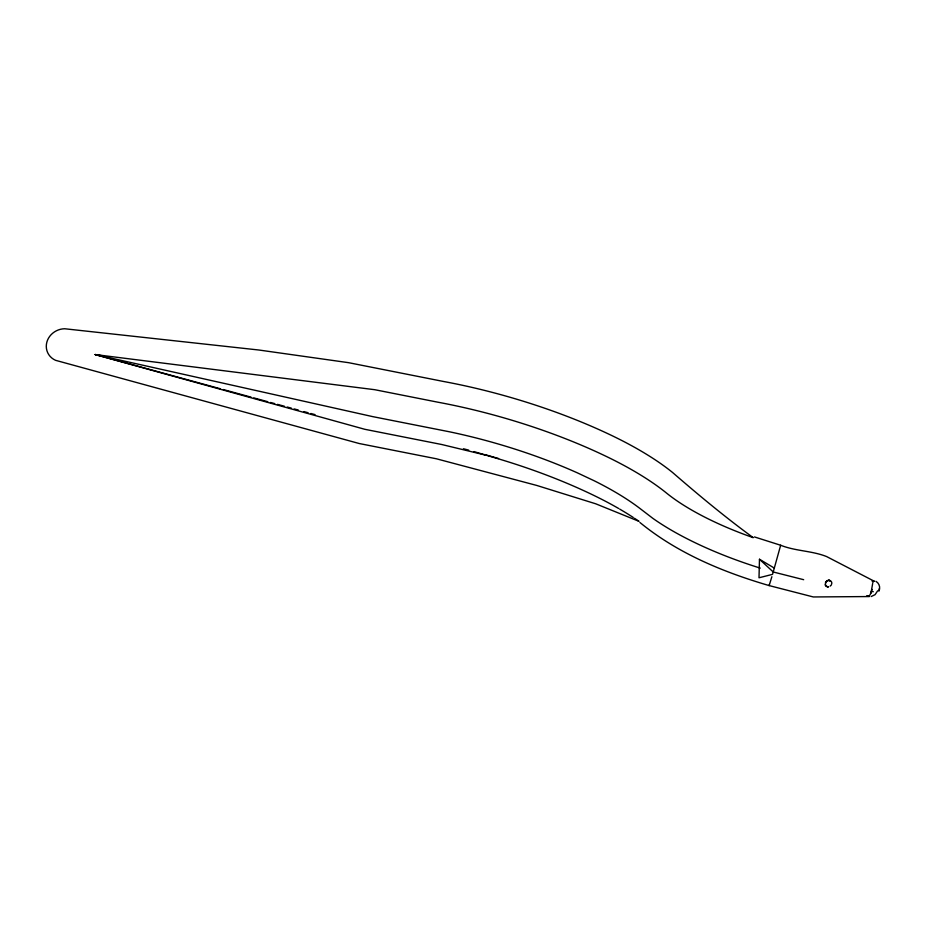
<?xml version="1.0" encoding="UTF-8"?>
<svg xmlns="http://www.w3.org/2000/svg" width="926" height="926" viewBox="0 0 926 926"><rect width="100%" height="100%" fill="white"/><g stroke="black" fill="none" stroke-linecap="round" stroke-linejoin="round"><path stroke-width="1.39" d="M774.367 568.113L759.47 559.258L759.007 577.778L772.562 574.351L780.664 545.252L754.447 536.93M872.674 583.438L870.961 593.323M827.717 586.899A3.473 3.114 -51.2 0 1 825.402 584.827L825.749 582.315A3.368 2.709 -46.3 0 1 828.4 580.452M879.04 590.487L879.33 588.473M867.917 595.881L866.759 595.835L868.356 596.413L870.104 594.816L872.084 589.434M769.39 584.526L769.147 585.579L813.306 596.957L869.433 596.552M771.879 576.713L769.147 585.579C722.986 572.106 677.392 553.192 639.901 522.472M878.89 591.17C880.672 587.721 879.295 583.206 875.915 581.32M831.34 584.873L831.814 583.253A3.519 3.195 -27.2 0 0 830.159 580.579L828.538 580.324M877.651 590.811L875.082 594.666L871.204 596.541M780.514 545.576L780.664 545.252C795.503 551.19 811.882 550.681 826.629 556.572L873.056 580.602L873.287 582.084M484.425 454.84L441.771 444.515L364.809 429.294L95.216 354.565L374.775 389.707L437.512 402.127A234.324 75.515 16.1 0 1 605.396 455.997A206.51 66.545 16.1 0 1 666.581 493.118A154.029 49.634 16.1 0 0 753.243 537.67C725.289 517.252 698.679 495.132 672.542 472.468A206.51 66.545 16.1 0 0 611.357 435.336A234.324 75.515 16.1 0 0 443.473 381.466L348.581 362.679L258.921 350.016L64.681 328.753A17.779 16.274 -23.4 0 0 46.913 341.925A17.779 16.274 -23.4 0 0 55.572 360.318L359.242 443.531L436.354 458.775L536.675 485.421L595.742 503.802L638.975 521.326A201 64.774 16.1 0 0 634.46 518.259M871.54 591.482L873.311 591.714M220.434 388.781L95.216 354.565L102.346 355.781M95.216 354.565L372.634 416.607L449.179 431.736A213.293 68.744 16.1 0 1 577.511 472.92L594.376 480.86A185.489 59.773 16.1 0 1 640.283 508.721L652.795 518.305A175.072 56.417 16.1 0 0 760.258 568.113M803.675 579.699L773.245 571.99L759.47 559.258M463.44 448.751L468.73 450.14M223.224 389.533L251.05 397.138M253.828 397.902L267.741 401.699M270.519 402.463L274.698 403.597M277.476 404.361L284.432 406.259M287.222 407.023L291.389 408.158M294.179 408.922L298.346 410.068M303.913 411.584L308.092 412.73M310.87 413.482L315.048 414.628M473.985 451.599L498.616 458.902A228.93 73.779 16.1 0 1 591.737 494.391A201 64.774 16.1 0 1 618.695 508.524M484.703 454.55L498.593 458.532M829.349 580.301C831.872 581.424 827.45 580.648 829.349 580.301A3.473 3.114 -51.2 0 0 825.379 583.114M825.402 584.827L825.274 584.711A3.368 2.709 -46.3 0 0 826.605 586.355L828.515 586.922L827.555 586.563M872.223 580.891L872.535 581.945M619.737 509.138A201 64.774 16.1 0 1 633.303 517.495M830.807 585.568A3.368 3.056 -27.2 0 1 830.101 586.112M874.364 581.25L873.241 581.088L874.364 581.25"/></g></svg>
